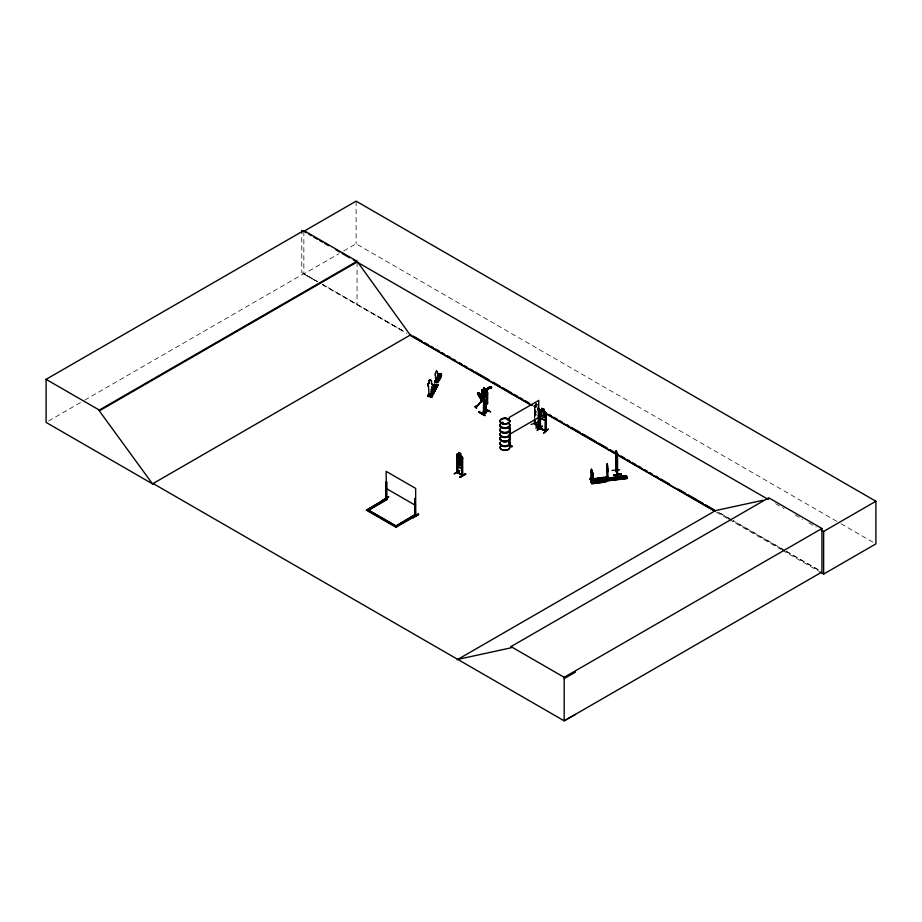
<?xml version="1.0" encoding="UTF-8"?>
<svg xmlns="http://www.w3.org/2000/svg" width="922" height="922" viewBox="0 0 922 922"><rect width="100%" height="100%" fill="white"/><g stroke="black" fill="none" stroke-linecap="round" stroke-linejoin="round"><path stroke-width="0.69" stroke-dasharray="4.61 3.46" d="M534.553 417.827L534.576 405.207L535.924 405.726M48.589 420.997L83.429 400.874M84.674 400.16L303.845 273.615L317.456 281.475M303.845 231.33L303.845 273.972L338.697 253.861M343.664 250.98L356.111 243.8L839.746 523.028M537.284 404.885L535.993 403.594L536.039 405.807M535.025 404.85L537.284 406.982M534.944 406.798L534.944 416.744M535.014 413.298C533.723 406.948 535.025 416.975 538.298 416.11M317.272 281.579L301.759 272.658L301.759 234.603M322.239 284.437L404.067 331.494L322.412 284.333M731.642 519.87L718.008 512.021L731.607 519.881M784.956 550.526L732.886 520.573L784.818 550.607M786.189 551.229L819.67 570.488M841.002 523.742L875.9 543.899M775.529 503.654L784.161 508.633M795.26 515.041L802.67 519.317M808.836 522.878L816.235 527.154M533.976 405.784L536.466 407.213M786.051 551.31L819.462 570.603M533.365 406.129L535.855 407.57M303.845 273.972L317.456 281.832M322.412 284.691L406.959 333.499M716.348 512.125L727.573 518.613M728.829 519.328L781.222 549.581M782.467 550.307L818.644 571.191M535.924 403.617L537.399 404.839M536.201 404.285L537.053 405.738L536.201 404.988M537.284 413.287L535.256 409.829M534.944 413.333L537.434 415.511M535.993 403.594L535.97 405.83L535.256 405.911L535.163 416.663M534.772 406.372L534.772 417.747M357.056 262.044L357.056 304.686M356.111 201.157L356.111 243.8"/><path stroke-width="1.38" d="M590.553 478.495L591.348 478.426L591.763 479.763M592.097 481.687L591.982 481.503M606.734 477.481L607.149 477.308M591.659 479.774L591.936 473.758M592.685 482.725L592.961 476.72M592.858 477.435L592.788 482.713L592.316 474.173M608.024 469.713L607.621 479.325L607.079 466.497M615.804 470.347L617.302 474.68L617.291 456.332L615.988 451.699L615.977 470.739L616.265 453.52M615.804 469.724L616.08 470.22M617.452 474.173L615.977 470.289M590.622 478.852L591.071 478.633M590.553 478.829L590.806 480.673M591.267 471.453L591.359 478.795M591.186 472.652L591.509 469.148M591.567 481.572L592.362 481.595M606.042 477.884L606.008 477.573M606.676 477.861L606.192 477.354L606.33 480.143M606.999 466.302L607.344 463.409L607.886 471.396M481.561 399.918L481.699 399.952M487.381 403.594L482.598 396.356L486.655 403.559L486.897 392.622L487.588 392.795L487.208 403.79L481.687 400.713L477.85 393.348L482.287 400.978L480.374 397.186M486.447 393.118L485.629 392.841A6.247 3.584 -65.5 0 1 490.965 388.104L491.276 387.125A7.295 4.184 -65.5 0 0 485.456 391.792L485.053 392.657L483.577 392.081L483.439 395.434L484.108 395.745L486.447 393.118L485.779 392.807M484.108 395.745L484.234 392.38L483.577 392.081M432.164 395.354L432.038 394.455L432.326 395.619L428.592 394.95L428.592 393.844L428.88 394.777L432.038 395.342M428.984 394.8L428.523 386.399A2.616 2.04 28.3 0 1 429.03 383.137L429.03 380.832A1.302 1.014 28.3 0 1 430.286 379.991A1.302 1.014 28.3 0 1 431.531 381.282L431.473 383.679A2.616 2.04 28.3 0 1 432.038 387.033L431.531 395.158M437.454 381.143L437.835 375.657A1.74 1.371 24.9 0 0 437.489 373.364L437.454 371.647M591.29 478.495L591.348 473.09M592.304 481.722L591.982 481.607M592.362 481.388L592.616 472.26M617.21 461.934L617.06 463.582L617.291 461.922M592.8 477.308L592.662 473.055M607.137 477.769L607.782 479.302M429.502 394.708C431.093 393.671 428.822 394.904 430.413 394.305M429.721 395.008L429.894 393.925M436.774 380.394L436.602 380.867M437.973 376.994L438.941 377.317M502.824 423.048L501.591 422.944L502.859 422.518M502.202 422.875L501.591 422.714M507.423 419.798L507.792 419.383M508.126 419.717L507.619 419.706M540.373 428.257L539.658 428.603L540.534 428.718L539.9 411.419L539.739 428.603L545.985 431.254L545.928 412.906L545.179 411.961M545.985 430.632C531.372 424.696 549.132 431.957 545.49 430.194M607.183 477.435L606.238 477.976M482.218 401.001L482.022 398.869M511.768 446.709L509.566 445.384L511.768 446.721L512.079 446.19L509.843 444.911M512.033 446.236L509.808 444.969M432.649 389.361C433.939 387.136 435.126 391.124 432.752 389.43M434.354 389.522L432.695 389.234M478.967 412.249C496.808 422.864 467.316 404.412 484.511 415.419M479.221 412.053L484.776 415.211M479.233 411.777L484.799 414.935M619.008 477.389L618.616 478.241M487.508 398.442L486.897 400.263L483.681 398.408M461.795 464.619L462.395 462.936L461.841 464.711L457.566 462.245L457.012 459.836M462.337 467.062L461.83 468.802L457.496 466.359L456.886 463.997L457.45 466.405L461.772 468.837L462.464 467.074M537.849 422.092L531.107 424.466M591.186 471.223L591.417 469.517M607.805 469.068L607.264 463.95M607.16 466.29L607.16 477.838M539.716 415.96L540.361 418.311L545.236 420.374L545.928 418.507M436.371 381.017L436.625 380.244L436.267 380.982M436.602 380.774L436.475 380.244M486.136 390.421A6.247 3.584 -65.5 0 1 490.297 387.805L491.841 387.24M481.434 413.321L487.277 409.944L481.733 413.148M454.269 473.885L459.767 470.716M388.669 496.843L382.895 500.231L388.404 497.004M435.426 375.346L435.461 375.289A1.74 1.371 24.9 0 1 435.806 373.11L436.221 371.024M436.648 379.622C435.276 385.5 434.631 379.103 435.68 380.878M436.682 378.423L434.93 381.95L435.772 382.088M437.547 376.314L438.78 373.756C448.403 372.165 428.765 394.132 441.304 374.148M435.253 381.996L439.264 374.055L437.397 377.501M436.36 379.749L434.954 381.962L437.662 382.273M437.57 377.524L439.264 373.986L437.316 378.688M436.025 381.708L436.025 380.463M436.521 380.302L436.625 380.521M436.798 381.835L436.798 380.59L435.991 380.532M437.639 381.443C432.937 387.793 446.052 370.333 438.584 374.044M437.016 382.273L441.327 374.378M441.108 374.436L437.639 382.181M385.857 498.871L387.056 499.551L385.984 498.387L366.437 510.212L395.987 527.269L415.522 515.986L415.154 498.479L414.992 515.709M537.388 430.228L542.009 426.609M457.796 472.675L457.231 455.318L457.785 472.698L456.966 472.479L457.07 454.177L458.891 454.477M457.174 472.341L462.648 475.51L462.268 474.6M487.692 401.819L487.127 401.462M534.564 423.567L538.817 427.255L538.436 427.796M534.944 423.855L534.772 419.164M429.514 394.651L430.309 394.374M428.984 380.924L429.03 380.832A1.302 1.014 28.3 0 1 430.228 380.083A1.302 1.014 28.3 0 1 431.473 381.374L431.531 381.282M428.984 383.229L429.03 383.137A2.616 2.04 28.3 0 0 428.465 386.491L428.523 386.399M431.473 383.679L431.531 383.587A2.616 2.04 28.3 0 1 431.992 387.125L432.038 387.033M428.246 396.448L428.592 393.844M431.98 397.105L431.692 395.699L431.404 396.529L428.234 395.964L428.88 393.89M431.104 390.294L434.25 384.232L437.996 384.9L431.646 396.933M432.326 388.081L433.962 384.647L437.996 385.119L431.196 397.002L437.547 385.292M428.223 396.46L429.502 394.109M432.568 388.266L434.25 384.232M432.821 388.312L434.977 384.578L430.77 393.072M434.988 384.693L431.162 391.723L434.688 384.785M429.306 396.045L429.306 394.178L430.447 394.386L430.447 396.253M430.39 394.489L429.249 394.282M437.27 384.981L430.689 396.898L436.671 386.283M437.996 384.9L431.484 397.036L427.658 396.345L429.203 393.809L427.981 396.276M431.727 396.944L437.72 385.338M539.059 427.912L538.529 428.211L538.794 410.751L538.494 428.211M483.854 401.116L483.866 401.692M485.364 402.73L485.963 402.441L485.306 413.425L485.306 402.176L485.537 413.425M485.859 402.499L485.306 402.764M483.808 412.365L483.266 412.111L484.35 412.065M484.246 412.122L484.304 401.37M485.364 413.39L485.963 413.16L485.917 402.407M439.033 377.375L438.676 376.764M502.986 423.048L501.718 422.968M602.781 477.665L604.187 477.354L604.717 478.979L590.76 480.546L590.322 478.357L591.728 478.195M590.38 479.486L604.29 477.884L590.345 479.359M590.714 480.385L590.368 479.06M591.313 482.16L591.348 481.319L592.8 481.272L591.348 481.319M591.832 483.635L591.866 481.515M590.276 479.152L604.187 477.354M604.705 478.979L590.864 480.858L604.751 479.256L604.613 478.691L590.737 480.293L590.875 480.858M605.558 478.46L605.627 477.204L607.794 477.135L605.627 477.204M605.731 481.999L591.889 483.796L591.348 482.056L591.475 482.632L603.968 481.192M627.202 478.276L606.353 480.685L606.33 479.256L625.231 476.939M605.616 478.472L626.418 476.063C622.477 473.355 626.384 481.883 624.298 475.936M625.185 476.662L605.604 478.322L626.418 475.925L626.522 476.501L605.812 479.175M626.418 475.694L627.26 478.553L606.446 480.95L606.25 480.247L627.052 477.85M627.087 478.092L626.418 476.063M598.413 478.91L599.173 478.403M617.51 477.331L618.408 478.103M617.406 477.631L618.293 477.112L619.1 477.827M619.054 477.78L618.408 478.288M485.179 400.413C484.811 405.645 469.621 385.373 483.093 396.633C483.992 397.301 488.395 407.927 487.219 401.519M479.175 394.236L478.334 392.668L482.125 396.114L483.347 399.387L480.062 396.783L478.426 392.749M480.12 393.752L478.288 392.726M480.973 395.112L479.97 393.775M482.171 395.78L485.203 400.517L482.598 396.356M481.042 399.168L477.584 393.567M482.287 400.978L477.85 393.348M486.171 402.707C473.827 396.022 491.253 404.378 486.804 403.225M480.546 401.358L481.791 399.998L482.713 400.621L481.48 401.98L480.604 401.485L481.791 399.998M481.088 401.646L476.835 406.141M477.02 406.383L481.111 401.819M534.495 423.532L534.553 419.245M535.209 423.186L534.564 422.944M535.209 423.809L535.163 419.498M484.914 413.194L484.914 402.407L484.914 413.068L485.479 412.872M430.021 394.985L430.355 394.213M541.79 408.365L541.859 410.555L540.822 410.82L540.822 414.739L541.859 416.848L543.796 417.666L544.833 416.433L543.922 409.195L541.79 408.365L541.848 410.417M540.465 411.661L540.373 428.88M543.865 411.339L543.922 409.195M545.939 412.952L545.259 411.857L540.384 409.864L539.716 410.336L539.75 428.672M545.398 431.023L545.513 413.794L545.282 430.977L545.916 431.266M540.361 418.311L545.282 420.34M545.928 414.162L546.147 431.127L539.866 428.442M537.088 430.182L542.067 426.333L537.434 429.986M540.304 428.223L539.866 427.82M540.419 428.672L539.773 428.027M543.761 433.017L548.417 429.03L543.842 433.006M456.886 463.997L456.886 458.372L457.531 457.911L462.464 461.438M539.785 410.382L540.465 409.91M434.262 389.464L433.259 389.683M483.866 390.041L483.854 387.943L482.967 394.305L483.9 396.495L485.617 397.451L486.528 396.287L486.505 392.357L485.583 391.135A6.247 3.584 -65.5 0 0 484.96 392.542M486.897 391.735L487.542 392.841L487.508 403.456M457.473 457.946L458.787 458.764L458.787 456.517L460.62 457.554M458.845 458.73L457.923 458.902L457.923 462.821L458.845 465.022L460.562 465.99L461.484 464.826L461.484 460.908L460.504 457.635M386.479 498.583L385.869 498.226L385.926 498.883L385.926 481.826L386.618 481.999L386.445 499.217L386.618 481.999M383.126 500.312L388.669 497.073M509.255 427.808L509.935 427.624L509.428 445.015L512.079 446.536M509.935 427.624L509.555 444.969L509.244 444.173M538.609 416.836L538.483 428.246L538.99 410.855M536.466 426.056L542.044 429.226M509.44 444.969L509.751 427.52M538.298 428.096L538.794 400.378L509.255 417.435L509.255 420.282M415.096 514.891L415.476 515.986L414.451 515.363L395.987 526.024L414.451 514.822L415.522 515.444L395.987 526.727L366.437 509.67M413.183 517.703L418.68 514.441L413.171 517.668M153.19 483.554L152.591 483.912L46.1 422.426L46.1 379.345L303.845 230.535L357.056 261.249L410.267 335.055L532.121 405.415M303.845 230.535L303.845 231.33L356.111 201.157L875.9 501.257L875.9 543.899L823.634 574.072L819.9 571.905M46.1 379.345L99.311 410.06L357.056 261.249M575.466 714.412L564.183 720.843L153.121 483.52L152.51 483.866L99.311 410.855L357.056 262.044M152.51 483.866L410.866 334.709M482.575 399.56C493.224 407.086 481.261 395.711 482.586 400.644L482.171 389.706L482.01 396.379M486.862 391.792L482.552 389.384L481.976 389.81L482.667 389.983M487.588 392.795L486.897 392.622M484.246 412.053L483.693 412.376L483.693 401.139L483.358 412.122M481.733 413.505L487.277 409.944M482.356 413.505L487.922 410.336L482.39 413.552M484.891 408.792L490.665 411.904L484.811 408.527M460.643 453.463L458.822 452.414L458.891 454.615L457.98 454.788L457.98 458.707L458.891 460.908L460.585 461.887L461.496 460.735L460.7 453.428M460.643 455.56L462.521 457.312L462.521 475.648L457.347 472.375M366.437 510.212L384.751 499.632M387.056 499.009L368.593 510.212L387.056 499.551M461.818 456.24L457.646 453.762L457.012 454.212L457.266 472.375M461.957 458.269L462.648 458.453L461.957 458.269L462.441 475.66M457.566 462.245L457.128 459.824M509.255 434.493L538.794 417.435M461.841 464.711L457.612 462.21M457.589 472.191L456.978 471.834L457.496 472.156M461.899 474.853L457.589 472.364L462.521 475.026M465.426 473.701C448.08 484.027 477.492 467.442 460.147 477.365M465.437 473.966L459.917 477.193M457.174 659.76L715.53 510.592L763.128 500.243M457.773 659.403L510.984 647.832L510.984 646.599L768.729 497.788L821.94 528.502L821.94 572.032L564.183 720.843L564.183 677.313L821.94 528.502M768.729 499.021L768.13 499.378L353.345 259.9M821.168 530L823.634 531.429L875.9 501.257M564.183 678.557L575.466 672.126M438.814 377.49L438.814 376.798M600.141 481.837L599.438 481.987M617.659 477.412L618.881 477.458M538.333 426.39L535.209 423.359M534.979 423.452L539.001 426.506M535.682 428.131L542.436 426.125M487.208 403.79L482.771 396.16M599.496 481.399L600.084 481.422M457.174 471.718L457.416 472.779M462.095 475.187L462.153 466.693M591.82 473.378L591.486 469.31M591.659 472.052L591.763 470.508M592.685 473.47L592.592 472.606M591.832 474.484L591.924 473.366M592.685 475.003L592.788 473.459M590.506 479.463L590.622 478.207L590.656 479.913L592.201 479.555L592.247 480.42M591.774 478.311L590.322 478.357M605.892 478.864L605.892 476.997L606.457 477.792M597.779 478.092C599.438 481.837 596.211 476.939 599.185 477.93L599.692 479.405M600.429 477.93L601.847 477.619L602.354 479.106M590.437 479.647L602.942 478.23M616.795 476.801L618.904 476.559C621.993 480.062 615.689 479.728 616.795 477.031M620.783 476.351C623.284 481.964 618.432 474.623 622.892 476.098L623.664 478.541L622.892 476.098M607.183 478.979L625.22 476.893M591.521 482.425L591.647 481.157L591.682 482.874L593.226 482.517L593.272 483.37L592.754 481.157M606.388 479.428L608.508 479.186L608.508 480.293L607.794 478.022M598.793 481.042C600.464 484.788 597.226 479.901 600.21 480.881L600.718 482.367M601.455 480.892L602.861 480.581L603.38 482.056M603.806 480.616L605.212 480.304L605.731 481.941L591.786 483.508M621.543 478.564L623.664 478.322M625.07 478.161L627.179 477.919M627.202 478.138L606.399 480.685M616.818 452.057L616.242 450.604L616.714 460.481L616.011 456.713M616.23 453.601L616.714 458.799L616.265 457.439M616.818 454.154L617.048 455.099M617.314 456.344L617.244 474.669M617.556 457.554L617.579 474.657L616.161 470.255M615.908 460.159L615.838 457.612L617.141 463.57M612.024 470.404L619.791 469.794M621.37 474.45L613.591 475.107L621.301 473.943M613.683 475.337L621.37 474.484M536.212 426.148L541.79 429.329M438.676 377.409L437.973 377.167L438.676 376.879M534.737 423.382L539.001 427.128M436.406 371.047L437.04 371.209M502.329 422.449L502.732 422.968L502.444 422.357A4.875 2.812 0 0 0 501.464 422.887M502.19 422.921L502.467 422.921A4.956 2.858 0 0 0 501.407 423.371M618.178 478.115L617.579 477.942M437.454 376.614L439.978 376.994M437.086 377.409L439.61 377.951L437.086 377.559M437.489 381.086L435.772 380.89L435.461 375.289M435.115 381.051L438.008 381.385L438.008 380.648L437.812 381.201M491.138 386.929L490.619 386.814A7.295 4.184 -65.5 0 0 484.788 391.481L484.396 392.357L485.076 392.622M415.384 515.928L415.661 515.824M545.351 413.92L546.089 414.036M490.781 387.908L491.449 388.208M477.1 406.809L476.167 405.553L476.351 406.176M480.235 394.247L478.864 393.152M483.796 387.978L485.698 388.969L483.854 388.081M483.866 390.882L485.583 391.838L485.606 395.769M460.504 459.732L461.726 460.424M536.166 425.883L541.733 429.064M482.218 400.217L487.646 403.317M303.845 231.33L306.323 232.759M308.801 234.188L311.279 235.617M313.745 237.046L317.456 239.19M319.934 240.619L322.412 242.048M324.89 243.477L328.601 245.621M336.023 249.908L339.734 252.052M342.212 253.481L349.634 257.757M413.356 336.138L422.057 341.163M424.546 342.604L428.281 344.759M430.758 346.188L433.248 347.629M435.737 349.058L439.471 351.213M441.961 352.653L444.439 354.094M446.928 355.523L450.662 357.678M453.151 359.119L455.629 360.548M459.363 362.703L461.853 364.144M464.342 365.573L466.82 367.014M470.554 369.169L473.044 370.598M475.533 372.039L489.213 379.933M492.936 382.088L500.404 386.399M502.882 387.828L511.595 392.853M514.073 394.293L517.807 396.448M520.296 397.878L522.786 399.318M525.275 400.759L528.998 402.902M548.901 414.393L551.379 415.834M553.868 417.263L557.603 419.418M560.092 420.858L562.57 422.288M566.304 424.443L568.793 425.883M571.283 427.312L579.984 432.337M582.474 433.778L596.154 441.673M598.632 443.113L607.344 448.138M609.822 449.567L618.535 454.604M621.013 456.033L624.747 458.188M627.237 459.629L629.726 461.058M632.215 462.498L635.938 464.653M638.427 466.083L640.917 467.523M644.639 469.678L647.129 471.107M649.618 472.548L652.108 473.977M655.842 476.132L658.32 477.573M660.809 479.002L669.51 484.038M678.223 489.063L685.68 493.362M688.169 494.803L703.094 503.412M705.572 504.853L714.285 509.878M538.344 408.999L540.834 410.44M545.801 413.31L714.919 510.949M409.449 334.94L531.717 405.53M537.952 409.126L540.442 410.567M545.432 413.448L715.103 511.41M459.536 470.623L454.304 473.643M386.111 488.406L415.661 505.463M368.742 510.292L397.059 526.646L367.521 509.589M510.984 646.599L564.183 677.313M415.661 515.813L415.661 488.406L386.111 471.349L386.583 499.009M414.912 515.686L415.154 498.479M482.713 400.621L481.48 401.98M608.508 479.186L608.439 479.901M605.892 476.997L606.123 477.677M606.077 478.841L606.307 479.521L606.077 476.974M605.685 478.264L606.388 480.535M602.781 477.515L603.299 478.991M603.806 480.466L604.313 481.952M600.429 477.78L600.948 479.267M601.455 480.742L601.974 482.218M592.8 481.86L593.226 483.105M591.382 482.022L591.82 483.266M616.345 451.319L616.634 452.886L616.345 452.011M615.908 451.711L616.484 453.094L616.322 450.593L615.977 470.739M591.463 482.621L605.212 480.454L605.351 481.03L605.212 480.304M591.567 469.655L591.659 470.52M613.614 475.084L621.29 473.885M487.093 392.518L486.977 403.191M482.471 390.098L482.506 396.667M482.171 389.706L482.194 396.276M823.634 531.429L823.634 574.072M607.736 476.962L607.736 478.069M545.812 430.609L545.812 431.231M538.702 408.93L538.702 411.719M537.999 408.308L537.999 410.924M534.944 419.591L534.979 423.89M485.479 402.211L485.479 413.39M483.923 401.139L483.923 412.376M462.464 457.312L462.464 475.625M437.443 381.408L437.443 382.008L435.311 381.086M435.484 380.256L435.484 380.993M301.759 230.373L301.759 233.197M99.311 410.06L99.311 410.855M509.612 433.328A4.864 2.812 0 0 1 504.91 436.867A4.864 2.812 0 0 1 500.208 433.328M501.453 423.083A4.898 2.824 0 0 0 509.647 421.815A4.898 2.824 0 0 0 503.643 418.358A4.898 2.824 0 0 0 501.453 423.083A4.956 2.858 0 0 1 502.432 422.679M509.209 423.97A4.956 2.858 0 0 1 505.556 428.234A4.956 2.858 0 0 1 500.127 424.65M509.624 424.938A4.875 2.812 0 0 1 504.91 428.488A4.875 2.812 0 0 1 500.208 424.938M501.464 423.682A4.875 2.812 0 0 1 502.478 423.233M509.209 423.728A4.956 2.858 0 0 1 505.556 427.992A4.956 2.858 0 0 1 500.127 424.408M509.624 424.155A4.875 2.812 0 0 1 504.91 427.693A4.875 2.812 0 0 1 500.208 424.155M509.624 429.652A4.875 2.812 0 0 1 504.91 433.19A4.875 2.812 0 0 1 500.208 429.652M509.209 428.672A4.956 2.858 0 0 1 505.556 432.937A4.956 2.858 0 0 1 500.127 429.364M509.209 428.43A4.956 2.858 0 0 1 505.556 432.695A4.956 2.858 0 0 1 500.127 429.122M509.624 428.857A4.875 2.812 0 0 1 504.91 432.406A4.875 2.812 0 0 1 500.208 428.857M509.612 433.628A4.864 2.812 0 0 1 504.91 437.166A4.864 2.812 0 0 1 500.208 433.628M509.601 434.02A4.852 2.801 0 0 1 504.91 437.558A4.852 2.801 0 0 1 500.22 434.02M509.612 446.744A4.864 2.812 0 0 1 504.91 450.282A4.898 2.824 0 0 1 500.185 446.847M500.208 446.744A4.864 2.812 0 0 0 504.91 450.282A4.898 2.824 0 0 0 509.647 446.847M509.647 433.778A4.898 2.824 0 0 1 504.91 437.339A4.898 2.824 0 0 1 500.185 433.778M509.624 438.353A4.875 2.812 0 0 1 504.91 441.903A4.875 2.812 0 0 1 500.208 438.353M509.624 437.57A4.875 2.812 0 0 1 504.91 441.108A4.875 2.812 0 0 1 500.208 437.57M509.624 443.067A4.875 2.812 0 0 1 504.91 446.605A4.875 2.812 0 0 1 500.208 443.067M509.209 442.087A4.956 2.858 0 0 1 505.556 446.352A4.956 2.858 0 0 1 500.127 442.779M509.209 441.845A4.956 2.858 0 0 1 505.556 446.11A4.956 2.858 0 0 1 500.127 442.537M509.624 442.272A4.875 2.812 0 0 1 504.91 445.822A4.875 2.812 0 0 1 500.208 442.272M509.209 437.385A4.956 2.858 0 0 1 505.556 441.65A4.956 2.858 0 0 1 500.127 438.065M509.209 437.143A4.956 2.858 0 0 1 505.556 441.408A4.956 2.858 0 0 1 500.127 437.823M481.86 396.126L481.572 397.036L483.739 399.399L481.376 397.14C481.63 398.777 479.647 397.37 480.811 396.61L478.737 394.351L480.984 396.483L481.226 395.734L481.86 396.126M474.991 406.821L476.478 408.089L474.991 406.821M461.231 465.679L459.629 462.809C458.937 465.702 456.713 463.374 459.237 462.129L458.084 459.087L459.594 461.864C460.274 459.087 462.464 461.438 459.997 462.579L461.231 465.679M591.44 482.344L605.316 480.742L591.359 482.31M418.381 513.957L412.872 517.53L418.415 514.003M488.176 410.774L482.655 414.024L488.176 410.774M538.321 407.731L538.817 408.907L538.321 407.731M538.609 409.725L538.609 409.725M440.923 374.954L438.411 374.562L440.923 374.954M440.681 375.485L438.157 375.093L440.681 375.485M440.313 376.291L437.789 375.899L440.313 376.291M437.351 386.088L433.617 385.419L437.351 386.088M436.924 386.883L433.19 386.203L436.924 386.883M436.29 388.07L432.545 387.39L436.29 388.07M435.714 389.119L431.969 388.45L435.714 389.119M435.069 390.306L431.335 389.637L435.069 390.306M543.45 409.483L542.205 408.953L543.45 410.175L543.45 409.483M543.796 412.076L541.859 411.258L541.859 415.177L543.796 415.995L543.796 412.076M481.203 395.596L479.486 394.639L480.984 397.29L482.702 398.246L481.203 395.596M485.272 389.211L484.165 388.6L485.272 389.914L485.272 389.211M460.251 457.773L459.156 457.151L460.251 458.476L460.251 457.773M460.562 460.389L458.845 459.421L458.845 463.34L460.562 464.308L460.562 460.389M460.274 453.67L459.191 453.036L460.274 454.373L460.274 453.67M460.585 456.298L458.891 455.318L458.891 459.237L460.585 460.216L460.585 456.298M502.467 423.394A4.898 2.824 0 0 0 509.808 420.951A4.898 2.824 0 0 0 502.467 418.496A4.898 2.824 0 0 0 502.467 423.394M502.478 423.763A4.864 2.812 0 0 0 509.785 421.331A4.864 2.812 0 0 0 502.478 418.899A4.864 2.812 0 0 0 502.478 423.763"/></g></svg>
